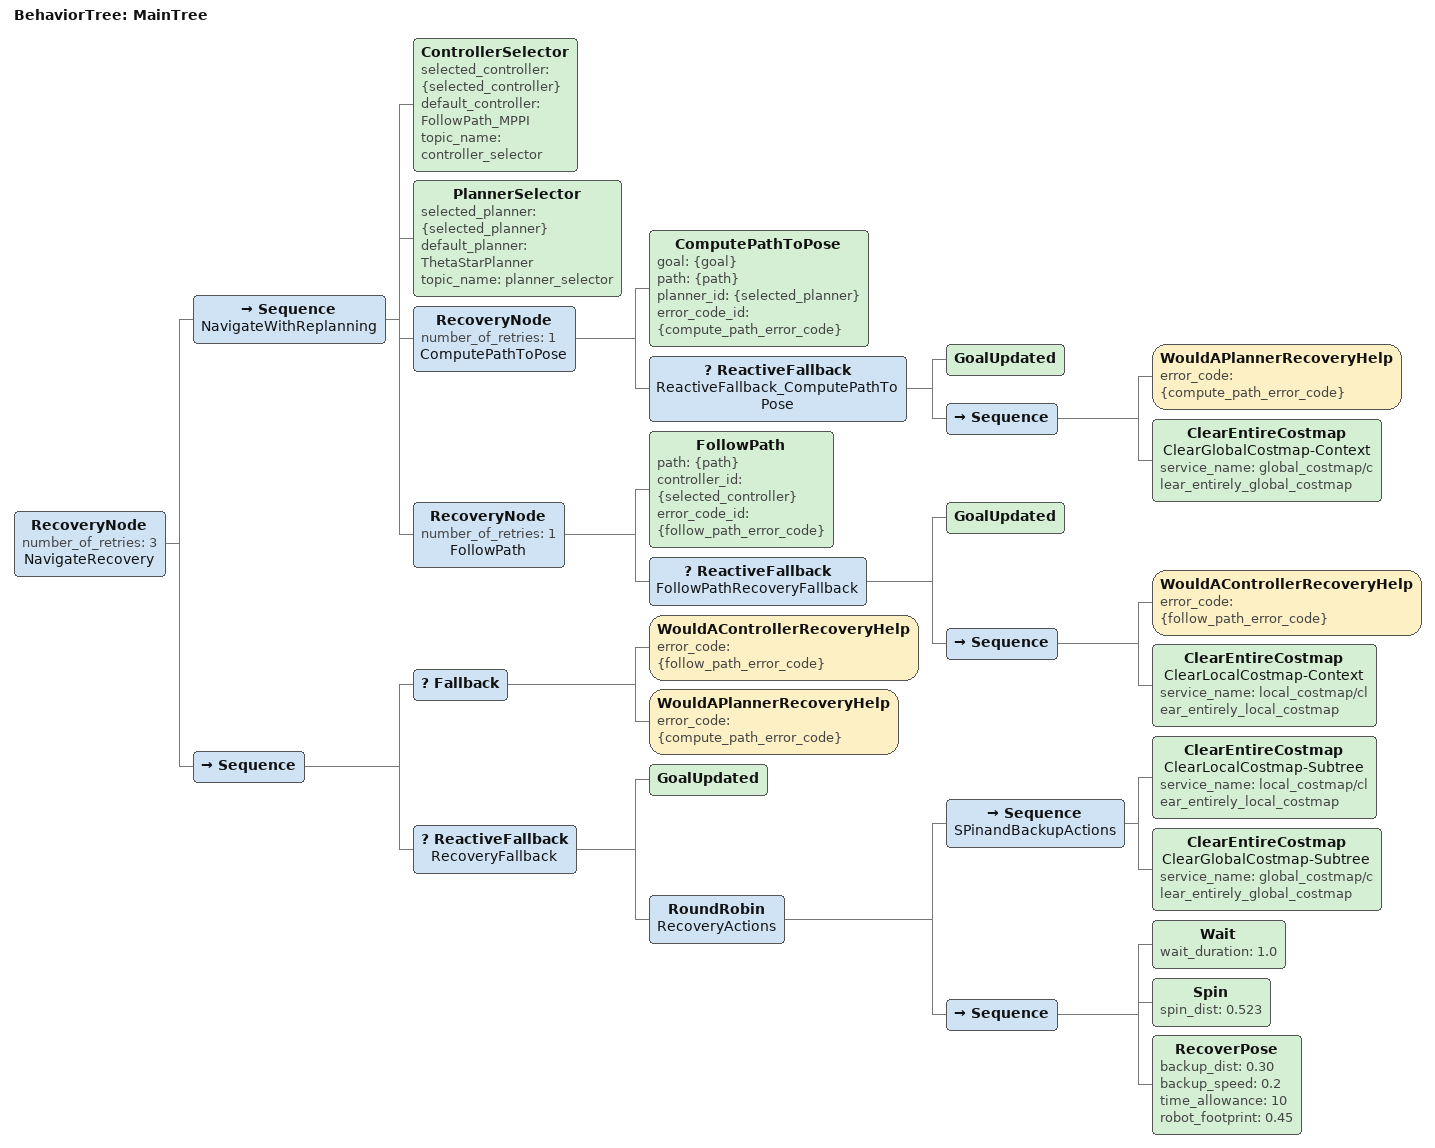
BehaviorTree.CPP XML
<root BTCPP_format="4" main_tree_to_execute="MainTree">
  <BehaviorTree ID="MainTree">
    <RecoveryNode number_of_retries="3" name="NavigateRecovery">
      <Sequence name="NavigateWithReplanning">
        <ControllerSelector selected_controller="{selected_controller}" default_controller="FollowPath_MPPI" topic_name="controller_selector"/>
        <PlannerSelector selected_planner="{selected_planner}" default_planner="ThetaStarPlanner" topic_name="planner_selector"/>
        <RecoveryNode number_of_retries="1" name="ComputePathToPose">
          <ComputePathToPose goal="{goal}" path="{path}" planner_id="{selected_planner}" error_code_id="{compute_path_error_code}"/>
          <ReactiveFallback name="ReactiveFallback_ComputePathToPose">
            <GoalUpdated/>
            <Sequence>
              <WouldAPlannerRecoveryHelp error_code="{compute_path_error_code}"/>
              <ClearEntireCostmap name="ClearGlobalCostmap-Context" service_name="global_costmap/clear_entirely_global_costmap"/>
            </Sequence>
          </ReactiveFallback>
        </RecoveryNode>
        <RecoveryNode number_of_retries="1" name="FollowPath">
          <FollowPath path="{path}" controller_id="{selected_controller}" error_code_id="{follow_path_error_code}"/>
            <ReactiveFallback name="FollowPathRecoveryFallback">
              <GoalUpdated/>
              <Sequence>
                <WouldAControllerRecoveryHelp error_code="{follow_path_error_code}"/>
                <ClearEntireCostmap name="ClearLocalCostmap-Context" service_name="local_costmap/clear_entirely_local_costmap"/>
              </Sequence>
            </ReactiveFallback>
        </RecoveryNode>
      </Sequence>
      <Sequence>
        <Fallback>
          <WouldAControllerRecoveryHelp error_code="{follow_path_error_code}"/>
          <WouldAPlannerRecoveryHelp error_code="{compute_path_error_code}"/>
        </Fallback>
        <ReactiveFallback name="RecoveryFallback">
          <GoalUpdated/>
          <RoundRobin name="RecoveryActions">
            <Sequence name="SPinandBackupActions">
              <ClearEntireCostmap name="ClearLocalCostmap-Subtree" service_name="local_costmap/clear_entirely_local_costmap"/>
              <ClearEntireCostmap name="ClearGlobalCostmap-Subtree" service_name="global_costmap/clear_entirely_global_costmap"/>
            </Sequence>
            <Sequence>
              <Wait wait_duration="1.0"/>
              <Spin spin_dist="0.523" />
              <RecoverPose backup_dist="0.30" backup_speed="0.2" time_allowance="10" robot_footprint="0.45" />
            </Sequence>
          </RoundRobin>
        </ReactiveFallback>
      </Sequence>
    </RecoveryNode>
  </BehaviorTree>
</root>
